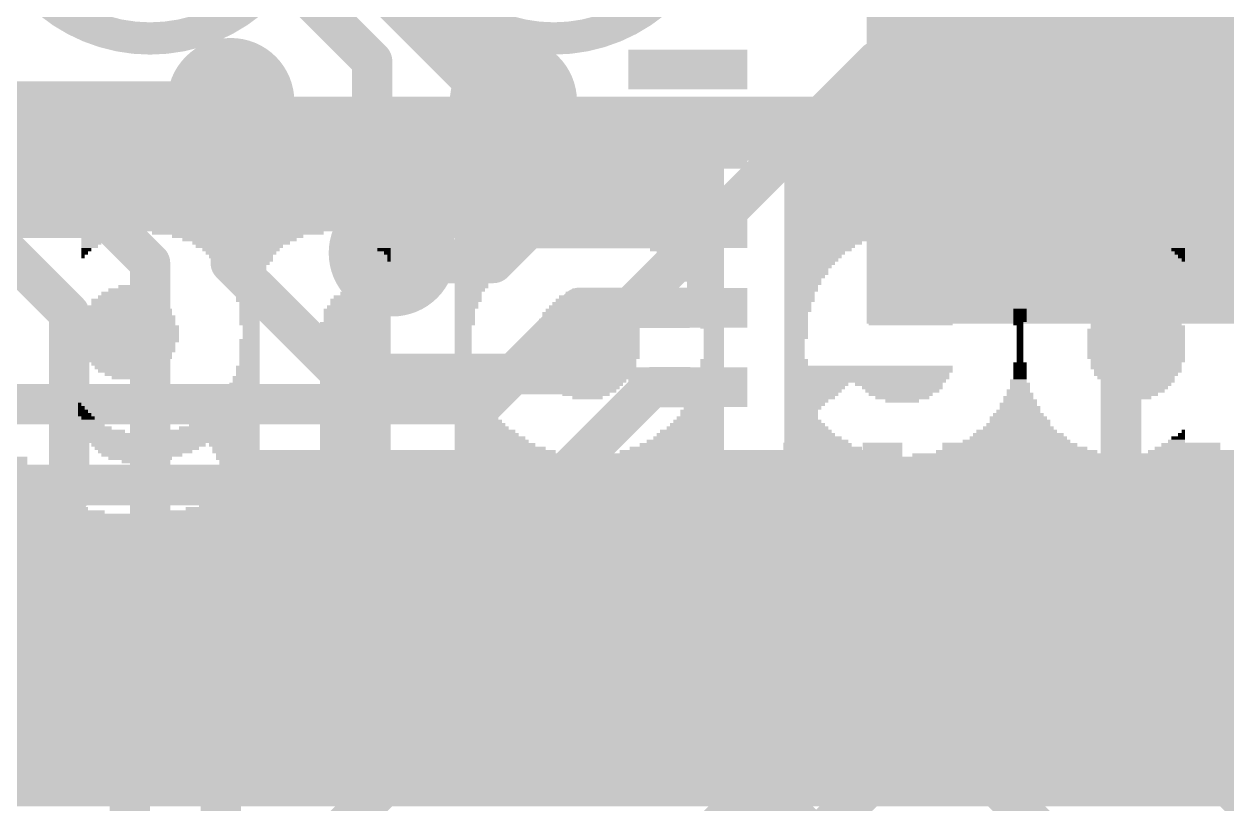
# Model space of a CAD drawing. Extents: x -25.4 to 25.4, y -25.4 to 25.5.
# Drawn here: x -7.65 to -0.08, y 4.09 to 9 of the extents above; entities that cross this region are included whole.
import ezdxf

# ---------------------------------------------------------------- set-up
doc = ezdxf.new("R2010")
doc.units = 0
for name, color, linetype in [('1', 12, 'CONTINUOUS'), ('16', 132, 'CONTINUOUS'), ('18', 110, 'CONTINUOUS'), ('20', 53, 'CONTINUOUS'), ('204', 40, 'CONTINUOUS'), ('22', 6, 'CONTINUOUS')]:
    doc.layers.add(name, color=color, linetype=linetype)

# ---------------------------------------------------------------- blocks, each defined once
blk = doc.blocks.new('RECT')
blk.add_solid([(-0.5, -0.5), (0.5, -0.5), (-0.5, 0.5), (0.5, 0.5)])
blk = doc.blocks.new('ROUNDV')
at = {"const_width": 0.5}
blk.add_lwpolyline([(0, -0.25, 1), (0, 0.25, 1), (0, -0.25)], format="xyb", dxfattribs=at)

msp = doc.modelspace()

# ---------------------------------------------------------------- linework, layer by layer
at = {"layer": '1'}
for points, const_width in [([(0, 20.32, 0.4142), (-20.32, 0)], 0.254), ([(20.32, 0, 0.4142), (0, 20.32)], 0.254), ([(-6.35, 8.4455, 1), (-6.35, 8.5725)], 0.127), ([(-4.699, 8.5725, 1), (-4.699, 8.4455)], 0.127), ([(-4.5271, 8.5539, 1), (-4.6169, 8.4641)], 0.127), ([(-4.572, 8.4455, 1), (-4.572, 8.5725)], 0.127), ([(-0.6865, 8.521, 1), (-0.8135, 8.521)], 0.127), ([(-0.75, 8.5845, 1), (-0.75, 8.4575)], 0.127), ([(-4.7439, 8.4641, 1), (-4.6541, 8.5539)], 0.127), ([(-4.2745, 8.275, 1), (-4.2745, 8.148)], 0.127), ([(-3.475, 8.148, 1), (-3.475, 8.275)], 0.127), ([(-4.3194, 8.1666, 1), (-4.2296, 8.2564)], 0.127), ([(-0.6865, 7.747, 1), (-0.8135, 7.747)], 0.127), ([(-0.75, 7.8105, 1), (-0.75, 7.6835)], 0.127), ([(-4.4805, 7.775, 1), (-4.4805, 7.648)], 0.127), ([(-4.4356, 7.6666, 1), (-4.5254, 7.7564)], 0.127), ([(-3.475, 7.648, 1), (-3.475, 7.775)], 0.127), ([(-5.2891, 7.6014, 1), (-5.3789, 7.5116)], 0.127), ([(-5.2705, 7.5565, 1), (-5.2705, 7.4295)], 0.127), ([(-5.3154, 7.4481, 1), (-5.2256, 7.5379)], 0.127), ([(-4.7439, 7.5379, 1), (-4.6541, 7.4481)], 0.127), ([(-4.699, 7.4295, 1), (-4.699, 7.5565)], 0.127), ([(-4.155, 7.275, 1), (-4.155, 7.148)], 0.127), ([(-4.1101, 7.1666, 1), (-4.1999, 7.2564)], 0.127), ([(-3.475, 7.148, 1), (-3.475, 7.275)], 0.127), ([(-3.7025, 6.775, 1), (-3.7025, 6.648)], 0.127), ([(-3.6576, 6.6666, 1), (-3.7474, 6.7564)], 0.127), ([(-3.475, 6.648, 1), (-3.475, 6.775)], 0.127), ([(-4.8074, 6.6489, 1), (-4.7176, 6.5591)], 0.127), ([(-4.7625, 6.5405, 1), (-4.7625, 6.6675)], 0.127), ([(-4.318, 6.0325, 1), (-4.318, 6.1595)], 0.127), ([(-4.3629, 6.1409, 1), (-4.2731, 6.0511)], 0.127), ([(-2.6865, 5.9865, 1), (-2.8135, 5.9865)], 0.127), ([(-2.1865, 5.9865, 1), (-2.3135, 5.9865)], 0.127), ([(-1.6865, 5.9865, 1), (-1.8135, 5.9865)], 0.127), ([(-1.1865, 5.9865, 1), (-1.3135, 5.9865)], 0.127), ([(-0.1905, 5.9825, 1), (-0.3175, 5.9825)], 0.127), ([(-0.2989, 6.0274, 1), (-0.2091, 5.9376)], 0.127), ([(-0.2051, 5.9416, 1), (-0.2949, 6.0314)], 0.127), ([(-0.8135, 5.9865, 1), (-0.6865, 5.9865)], 0.127), ([(-0.8135, 5.9865, 1), (-0.6865, 5.9865)], 0.127), ([(-1.2051, 5.5494, 1), (-1.2949, 5.4596)], 0.127), ([(-1.3135, 5.5045, 1), (-1.1865, 5.5045)], 0.127), ([(-0.3175, 5.461, 1), (-0.1905, 5.461)], 0.127), ([(-0.2091, 5.4161, 1), (-0.2989, 5.5059)], 0.127), ([(-1.016, 5.334, 1), (-1.016, 5.207)], 0.127), ([(-1.0609, 5.2256, 1), (-0.9711, 5.3154)], 0.127), ([(-0.4894, 5.3154, 1), (-0.3996, 5.2256)], 0.127), ([(-0.4445, 5.207, 1), (-0.4445, 5.334)], 0.127), ([(-5.0165, 4.6355, 1), (-5.0165, 4.5085)], 0.127), ([(-4.9716, 4.5271, 1), (-5.0614, 4.6169)], 0.127), ([(-4.6355, 4.5085, 1), (-4.6355, 4.6355)], 0.127), ([(-2.7051, 4.4441, 1), (-2.7949, 4.5339)], 0.127), ([(-2.8135, 4.489, 1), (-2.6865, 4.489)], 0.127), ([(-1.7051, 4.4619, 1), (-1.7949, 4.3721)], 0.127), ([(-1.8135, 4.417, 1), (-1.6865, 4.417)], 0.127), ([(-2.2051, 4.2456, 1), (-2.2949, 4.3354)], 0.127), ([(-2.3135, 4.2905, 1), (-2.1865, 4.2905)], 0.127)]:
    msp.add_lwpolyline(points, format="xyb", dxfattribs=dict(at, const_width=const_width))
at = {"layer": '1', "const_width": 0.254}
for points in [[(-7.0095, 10.8195), (-4.699, 8.509)], [(-9.4735, 8.509), (-6.35, 8.509)], [(-4.699, 8.509), (-4.572, 8.509)], [(-4.2745, 8.2115), (-4.572, 8.509)], [(-0.75, 5.9865), (-0.75, 8.521)], [(0.1945, 8.521), (-0.75, 8.521)], [(-3.475, 8.2115), (-4.2745, 8.2115)], [(-0.75, 5.9865), (-0.75, 7.747)], [(-0.75, 7.747), (1.0795, 7.747)], [(-4.4805, 7.7115), (-4.699, 7.493)], [(-3.475, 7.7115), (-4.4805, 7.7115)], [(-5.2705, 7.493), (-5.334, 7.5565)], [(-4.699, 7.493), (-5.2705, 7.493)], [(-4.155, 7.2115), (-4.7625, 6.604)], [(-3.475, 7.2115), (-4.155, 7.2115)], [(-3.7025, 6.7115), (-4.318, 6.096)], [(-3.475, 6.7115), (-3.7025, 6.7115)], [(-4.7625, 6.604), (-8.001, 6.604)], [(-4.318, 6.096), (-9.144, 6.096)], [(-2.75, 5.9865), (-2.75, 4.489)], [(-2.25, 5.9865), (-2.25, 4.2905)], [(-1.75, 4.417), (-1.75, 5.9865)], [(-1.25, 5.9865), (-1.25, 5.5045)], [(-0.254, 5.9825), (-0.25, 5.9865)], [(-0.254, 5.461), (-0.254, 5.9825)], [(-1.25, 5.5045), (-1.016, 5.2705)], [(-0.4445, 5.2705), (-0.254, 5.461)], [(-1.016, 5.2705), (-0.4445, 5.2705)], [(-5.6515, 3.937), (-5.0165, 4.572)], [(-5.0165, 4.572), (-4.6355, 4.572)], [(-2.75, 4.489), (-3.3655, 3.8735)], [(-1.75, 4.417), (-0.9525, 3.6195)], [(-2.25, 4.2905), (-2.8575, 3.683)]]:
    msp.add_lwpolyline(points, dxfattribs=at)
at = {"layer": '16'}
for points, const_width in [([(0, 20.32, 0.4142), (-20.32, 0)], 0.254), ([(20.32, 0, 0.4142), (0, 20.32)], 0.254), ([(-5.3975, 8.763, 1), (-5.5245, 8.763)], 0.127), ([(-5.5059, 8.7181, 1), (-5.4161, 8.8079)], 0.127), ([(-4.6355, 8.763, 1), (-4.7625, 8.763)], 0.127), ([(-4.7439, 8.7181, 1), (-4.6541, 8.8079)], 0.127), ([(-2.286, 8.8265, 1), (-2.286, 8.6995)], 0.127), ([(-2.2411, 8.7181, 1), (-2.3309, 8.8079)], 0.127), ([(-6.2865, 8.509, 1), (-6.4135, 8.509)], 0.127), ([(-4.699, 8.5725, 1), (-4.699, 8.4455)], 0.127), ([(-4.572, 8.4455, 1), (-4.572, 8.5725)], 0.127), ([(-4.7625, 8.509, 1), (-4.6355, 8.509)], 0.127), ([(-5.4161, 7.7284, 1), (-5.5059, 7.6386)], 0.127), ([(-5.5245, 7.6835, 1), (-5.3975, 7.6835)], 0.127), ([(-5.3789, 7.5116, 1), (-5.2891, 7.6014)], 0.127), ([(-6.7945, 7.493, 1), (-6.9215, 7.493)], 0.127), ([(-6.9029, 7.4481, 1), (-6.8131, 7.5379)], 0.127), ([(-6.3051, 7.5379, 1), (-6.3949, 7.4481)], 0.127), ([(-6.4135, 7.493, 1), (-6.2865, 7.493)], 0.127), ([(-7.3025, 7.1755, 1), (-7.4295, 7.1755)], 0.127), ([(-7.4109, 7.1306, 1), (-7.3211, 7.2204)], 0.127), ([(-5.6515, 6.858, 1), (-5.6515, 6.731)], 0.127), ([(-5.6964, 6.7496, 1), (-5.6066, 6.8394)], 0.127), ([(-4.2994, 6.8394, 1), (-4.2096, 6.7496)], 0.127), ([(-4.2545, 6.731, 1), (-4.2545, 6.858)], 0.127), ([(-7.3211, 5.9876, 1), (-7.4109, 6.0774)], 0.127), ([(-7.4295, 6.0325, 1), (-7.3025, 6.0325)], 0.127), ([(-6.9215, 5.842, 1), (-6.7945, 5.842)], 0.127), ([(-6.8131, 5.7971, 1), (-6.9029, 5.8869)], 0.127), ([(-5.3975, 5.9055, 1), (-5.3975, 5.7785)], 0.127), ([(-5.3526, 5.7971, 1), (-5.4424, 5.8869)], 0.127), ([(-0.9076, 5.8869, 1), (-0.9974, 5.7971)], 0.127), ([(-0.9525, 5.7785, 1), (-0.9525, 5.9055)], 0.127), ([(-5.207, 5.3975, 1), (-5.207, 5.2705)], 0.127), ([(-5.1621, 5.2891, 1), (-5.2519, 5.3789)], 0.127), ([(-1.1616, 5.3789, 1), (-1.2514, 5.2891)], 0.127), ([(-1.2065, 5.2705, 1), (-1.2065, 5.3975)], 0.127), ([(-4.6355, 4.6355, 1), (-4.6355, 4.5085)], 0.127), ([(-3.3206, 4.6169, 1), (-3.4104, 4.5271)], 0.127), ([(-3.3655, 4.5085, 1), (-3.3655, 4.6355)], 0.127), ([(-6.9215, 4.2545, 1), (-7.0485, 4.2545)], 0.127), ([(-7.0299, 4.2994, 1), (-6.9401, 4.2096)], 0.127), ([(-6.35, 4.1275, 1), (-6.477, 4.1275)], 0.127), ([(-6.4584, 4.1724, 1), (-6.3686, 4.0826)], 0.127)]:
    msp.add_lwpolyline(points, format="xyb", dxfattribs=dict(at, const_width=const_width))
at = {"layer": '16', "const_width": 0.254}
for points in [[(-5.588, 9.652), (-4.699, 8.763)], [(-6.223, 9.525), (-5.461, 8.763)], [(-6.858, 7.493), (-8.636, 9.271)], [(-5.461, 8.763), (-5.461, 7.6835)], [(-4.699, 8.763), (-4.699, 8.509)], [(-4.2545, 6.7945), (-2.286, 8.763)], [(-2.286, 8.763), (4.2545, 8.763)], [(-6.35, 7.493), (-6.35, 8.509)], [(-4.699, 8.509), (-4.572, 8.509)], [(-8.509, 8.3185), (-7.366, 7.1755)], [(-5.461, 7.6835), (-5.334, 7.5565)], [(-6.858, 5.842), (-6.858, 7.493)], [(-5.6515, 6.7945), (-6.35, 7.493)], [(-7.366, 7.1755), (-7.366, 6.0325)], [(-4.2545, 6.7945), (-5.6515, 6.7945)], [(-7.366, 6.0325), (-10.3825, 3.016)], [(-8.001, 4.699), (-6.858, 5.842)], [(-6.985, 4.2545), (-5.3975, 5.842)], [(-5.3975, 5.842), (-0.9525, 5.842)], [(-0.9525, 5.842), (1.016, 3.8735)], [(-6.4135, 4.1275), (-5.207, 5.334)], [(-5.207, 5.334), (-1.2065, 5.334)], [(-1.2065, 5.334), (0.254, 3.8735)], [(-3.3655, 4.572), (-4.6355, 4.572)], [(-2.413, 3.6195), (-3.3655, 4.572)], [(-6.985, -9.525), (-6.985, 4.2545)], [(-6.4135, -9.8425), (-6.4135, 4.1275)]]:
    msp.add_lwpolyline(points, dxfattribs=at)
at = {"layer": '20', "const_width": 0.0254}
msp.add_lwpolyline([(-3.4925, 25.146, 14.4823), (3.4925, 25.146)], format="xyb", dxfattribs=at)
at = {"layer": '22', "const_width": 0.2032}
for points in [[(-6.858, 8.906, 1), (-6.858, 10.906, 1), (-6.858, 8.906)], [(-4.318, 8.906, 1), (-4.318, 10.906, 1), (-4.318, 8.906)]]:
    msp.add_lwpolyline(points, format="xyb", dxfattribs=at)

# ---------------------------------------------------------------- block references
at = {"layer": '1'}
for p, xscale, yscale in [((0, 9.4615), 4.7, 4.7), ((-3.475, 8.7115), 0.75, 0.25), ((-3.475, 8.2115), 0.75, 0.25), ((-3.475, 7.7115), 0.75, 0.25), ((-3.475, 7.2115), 0.75, 0.25), ((-3.475, 6.7115), 0.75, 0.25)]:
    msp.add_blockref('RECT', p, dxfattribs=dict(at, xscale=xscale, yscale=yscale))
at = {"layer": '1', "xscale": 0.75, "yscale": 0.25, "rotation": 90}
for p in [(-2.75, 5.9865), (-2.25, 5.9865), (-1.75, 5.9865), (-1.25, 5.9865), (-0.75, 5.9865), (-0.25, 5.9865)]:
    msp.add_blockref('RECT', p, dxfattribs=at)
at = {"layer": '18', "xscale": 0.8001, "yscale": 0.8001}
for p in [(-6.35, 8.509), (-6.35, 8.509), (-4.572, 8.509), (-4.572, 8.509), (-5.334, 7.5565), (-5.334, 7.5565), (-4.6355, 4.572), (-4.6355, 4.572)]:
    msp.add_blockref('ROUNDV', p, dxfattribs=at)
at = {"layer": '204', "yscale": 0.0212, "rotation": 180}
for p, xscale in [((0.001, 8.5288), 50.8191), ((0.001, 8.5076), 50.8191), ((0.001, 8.4865), 50.8191), ((0.001, 8.4653), 50.8191), ((0.001, 8.4441), 50.8191), ((0.001, 8.423), 50.8191), ((0.001, 8.4018), 50.8191), ((0.001, 8.3806), 50.8191), ((0.001, 8.3595), 50.8191), ((0.001, 8.3383), 50.8191), ((0.001, 8.3171), 50.8191), ((0.001, 8.296), 50.8191), ((0.001, 8.2748), 50.8191), ((0.001, 8.2537), 50.8191), ((0.001, 8.2325), 50.8191), ((0.001, 8.2113), 50.8191), ((0.001, 8.1902), 50.8191), ((0.001, 8.169), 50.8191), ((0.001, 8.1478), 50.8191), ((-14.3282, 8.1267), 22.1606), ((-14.3282, 8.1055), 22.1606), ((-1.6076, 8.1267), 2.5187), ((-1.6076, 8.1055), 2.5187), ((-14.3282, 8.0843), 22.1606), ((-14.3282, 8.0632), 22.1606), ((-14.3282, 8.042), 22.1606), ((-14.3282, 8.0208), 22.1606), ((-1.6076, 8.0843), 2.5187), ((-1.6076, 8.0632), 2.5187), ((-1.6076, 8.042), 2.5187), ((-1.6076, 8.0208), 2.5187), ((-14.3282, 7.9997), 22.1606), ((-6.3805, 7.9785), 6.2651), ((-6.3805, 7.9573), 6.2651), ((-6.3805, 7.9362), 6.2651), ((-1.6076, 7.9997), 2.5187), ((-1.6076, 7.9785), 2.5187), ((-1.6076, 7.9573), 2.5187), ((-1.6076, 7.9362), 2.5187), ((-6.3805, 7.915), 6.2651), ((-6.3805, 7.8938), 6.2651), ((-6.3805, 7.8727), 6.2651), ((-1.6076, 7.915), 2.5187), ((-1.6076, 7.8938), 2.5187), ((-1.6076, 7.8727), 2.5187), ((-6.3805, 7.8515), 6.2651), ((-6.3805, 7.8303), 6.2651), ((-6.3805, 7.8092), 6.2651), ((-6.3805, 7.788), 6.2651), ((-1.6076, 7.8515), 2.5187), ((-1.6076, 7.8303), 2.5187), ((-1.6076, 7.8092), 2.5187), ((-1.6076, 7.788), 2.5187), ((-6.3805, 7.7668), 6.2651), ((-6.3805, 7.7457), 6.2651), ((-6.3805, 7.7245), 6.2651), ((-1.6076, 7.7668), 2.5187), ((-1.6076, 7.7457), 2.5187), ((-1.6076, 7.7245), 2.5187), ((-6.3805, 7.7033), 6.2651), ((-8.2219, 7.6822), 2.5822), ((-7.6187, 7.661), 1.1218), ((-7.2059, 7.6398), 0.1693), ((-6.3064, 7.6822), 1.0795), ((-6.3064, 7.661), 0.8255), ((-6.2958, 7.6398), 0.7196), ((-4.92, 7.6822), 1.5239), ((-4.9412, 7.661), 1.27), ((-5.428, 7.6398), 0.1693), ((-4.6555, 7.6398), 0.5715), ((-3.6501, 7.6822), 0.8043), ((-3.576, 7.661), 0.6561), ((-3.5443, 7.6398), 0.5926), ((-1.6076, 7.7033), 2.5187), ((-2.4965, 7.6822), 0.7408), ((-2.5706, 7.661), 0.5926), ((-2.6024, 7.6398), 0.5291), ((-1.4065, 7.6822), 1.2276), ((-1.4065, 7.661), 0.9736), ((-1.4065, 7.6398), 0.8466), ((-0.5281, 7.6822), 0.3598), ((-0.4646, 7.661), 0.2328), ((-0.4329, 7.6398), 0.1693), ((-7.2271, 7.6187), 0.127), ((-7.2377, 7.5975), 0.1058), ((-7.2589, 7.5763), 0.0635), ((-6.2852, 7.6187), 0.6138), ((-6.2958, 7.5975), 0.5503), ((-6.2852, 7.5763), 0.4868), ((-5.4068, 7.6187), 0.127), ((-5.3963, 7.5975), 0.1058), ((-5.3857, 7.5763), 0.0847), ((-4.6872, 7.6187), 0.508), ((-4.7084, 7.5975), 0.4656), ((-4.7295, 7.5763), 0.4233), ((-3.5231, 7.6187), 0.5503), ((-3.5019, 7.5975), 0.508), ((-3.4808, 7.5763), 0.4657), ((-2.6553, 7.5763), 0.4233), ((-2.6235, 7.6187), 0.4868), ((-2.6447, 7.5975), 0.4445), ((-1.4065, 7.6187), 0.762), ((-1.4065, 7.5975), 0.6773), ((-1.3959, 7.5763), 0.6138), ((-0.4117, 7.6187), 0.127), ((-0.4011, 7.5975), 0.1058), ((-0.3906, 7.5763), 0.0847), ((-7.28, 7.534), 0.0212), ((-7.2694, 7.5552), 0.0423), ((-6.2852, 7.5552), 0.4445), ((-6.2852, 7.534), 0.4021), ((-6.2747, 7.5129), 0.381), ((-6.2747, 7.4917), 0.3387), ((-5.3645, 7.5552), 0.0423), ((-5.3539, 7.534), 0.0212), ((-5.3539, 7.5129), 0.0212), ((-4.7825, 7.4917), 0.3175), ((-4.7401, 7.5552), 0.4022), ((-4.7613, 7.534), 0.3598), ((-4.7719, 7.5129), 0.3387), ((-3.4596, 7.5552), 0.4233), ((-3.449, 7.534), 0.4022), ((-3.4384, 7.5129), 0.381), ((-3.4173, 7.4917), 0.3387), ((-2.6765, 7.5552), 0.381), ((-2.6976, 7.5129), 0.3387), ((-2.7082, 7.4917), 0.3175), ((-2.687, 7.534), 0.3598), ((-1.4065, 7.5552), 0.5503), ((-1.3959, 7.534), 0.4868), ((-1.3959, 7.5129), 0.4445), ((-1.3959, 7.4917), 0.4022), ((-0.38, 7.5552), 0.0635), ((-0.3694, 7.534), 0.0423), ((-0.3588, 7.5129), 0.0212), ((-6.2747, 7.4705), 0.2963), ((-6.2641, 7.4493), 0.2752), ((-6.2641, 7.4282), 0.2328), ((-6.2641, 7.407), 0.2328), ((-4.793, 7.4705), 0.2963), ((-4.8036, 7.4493), 0.2752), ((-4.8142, 7.4282), 0.254), ((-4.8142, 7.407), 0.254), ((-3.4067, 7.4705), 0.3175), ((-3.4067, 7.4493), 0.3175), ((-3.3961, 7.4282), 0.2963), ((-3.3855, 7.407), 0.2752), ((-2.7188, 7.4705), 0.2963), ((-2.7294, 7.4493), 0.2752), ((-2.7294, 7.4282), 0.2752), ((-2.74, 7.407), 0.254), ((-1.3959, 7.4705), 0.3598), ((-1.3959, 7.4493), 0.3598), ((-1.3959, 7.4282), 0.3175), ((-1.3959, 7.407), 0.2752), ((-6.9943, 7.3435), 0.127), ((-6.2535, 7.3859), 0.2117), ((-6.2641, 7.3647), 0.1905), ((-6.2535, 7.3435), 0.1693), ((-4.8354, 7.3647), 0.2117), ((-4.8354, 7.3435), 0.2117), ((-4.8248, 7.3859), 0.2328), ((-3.3749, 7.3859), 0.254), ((-3.3643, 7.3647), 0.2328), ((-3.3643, 7.3435), 0.2328), ((-2.7611, 7.3435), 0.2117), ((-2.7505, 7.3859), 0.2328), ((-2.7505, 7.3647), 0.2328), ((-2.0732, 7.3435), 0.1905), ((-1.3853, 7.3859), 0.254), ((-1.3959, 7.3647), 0.2328), ((-1.3853, 7.3435), 0.2117), ((-6.9943, 7.2589), 0.4656), ((-6.9837, 7.28), 0.4022), ((-6.9943, 7.3012), 0.3387), ((-6.9943, 7.3224), 0.254), ((-6.2535, 7.3224), 0.1693), ((-6.2429, 7.3012), 0.1482), ((-6.2429, 7.28), 0.1482), ((-6.2429, 7.2589), 0.1482), ((-5.5656, 7.2589), 0.3175), ((-5.5656, 7.28), 0.2752), ((-5.5656, 7.3012), 0.1905), ((-4.846, 7.3224), 0.1905), ((-4.8565, 7.3012), 0.1693), ((-4.8565, 7.28), 0.1693), ((-4.8565, 7.2589), 0.1693), ((-4.0946, 7.2589), 0.4233), ((-4.1052, 7.28), 0.3598), ((-4.0946, 7.3012), 0.2963), ((-4.1052, 7.3224), 0.1905), ((-3.3538, 7.3224), 0.2117), ((-3.3538, 7.3012), 0.2117), ((-3.3432, 7.28), 0.1905), ((-3.3432, 7.2589), 0.1905), ((-2.7611, 7.3224), 0.2117), ((-2.7717, 7.3012), 0.1905), ((-2.7717, 7.28), 0.1905), ((-2.7717, 7.2589), 0.1905), ((-2.0732, 7.2589), 0.4022), ((-2.0732, 7.28), 0.3598), ((-2.0732, 7.3012), 0.3175), ((-2.0732, 7.3224), 0.2752), ((-1.3959, 7.3224), 0.1905), ((-1.3959, 7.28), 0.1482), ((-1.3853, 7.3012), 0.1693), ((-1.3853, 7.2589), 0.127), ((-0.6551, 7.2589), 0.4022), ((-0.6551, 7.28), 0.3598), ((-0.6445, 7.3012), 0.2963), ((-0.6445, 7.3224), 0.2117), ((-6.9943, 7.1954), 0.5503), ((-6.9943, 7.2165), 0.508), ((-6.9837, 7.2377), 0.4868), ((-6.2323, 7.2377), 0.127), ((-6.2323, 7.2165), 0.127), ((-6.2323, 7.1954), 0.127), ((-5.5656, 7.1954), 0.4022), ((-5.5656, 7.2165), 0.3598), ((-5.555, 7.2377), 0.3387), ((-4.8671, 7.2377), 0.1482), ((-4.8671, 7.2165), 0.1482), ((-4.8777, 7.1954), 0.127), ((-4.1052, 7.1954), 0.5291), ((-4.0946, 7.2165), 0.508), ((-4.0946, 7.2377), 0.4657), ((-3.3326, 7.2377), 0.1693), ((-3.3326, 7.2165), 0.1693), ((-3.3326, 7.1954), 0.1693), ((-2.7823, 7.2377), 0.1693), ((-2.7823, 7.2165), 0.1693), ((-2.7823, 7.1954), 0.1693), ((-2.0732, 7.1954), 0.4868), ((-2.0732, 7.2377), 0.4445), ((-2.0732, 7.2165), 0.4445), ((-1.3853, 7.2377), 0.127), ((-1.3959, 7.2165), 0.1058), ((-1.3853, 7.1954), 0.0847), ((-0.6551, 7.2165), 0.4868), ((-0.6445, 7.1954), 0.508), ((-0.6551, 7.2377), 0.4445), ((-6.9943, 7.153), 0.5926), ((-6.9943, 7.1319), 0.5926), ((-6.9943, 7.1107), 0.5926), ((-6.9943, 7.1742), 0.5503), ((-6.2323, 7.1742), 0.127), ((-6.2323, 7.153), 0.127), ((-6.2323, 7.1319), 0.127), ((-6.2323, 7.1107), 0.127), ((-5.5656, 7.1107), 0.4445), ((-5.5656, 7.1742), 0.4022), ((-5.555, 7.153), 0.4233), ((-5.555, 7.1319), 0.4233), ((-4.8777, 7.1742), 0.127), ((-4.8777, 7.153), 0.127), ((-4.8777, 7.1319), 0.127), ((-4.8777, 7.1107), 0.127), ((-4.1052, 7.1319), 0.6138), ((-4.1052, 7.1107), 0.6138), ((-4.1052, 7.1742), 0.5715), ((-4.1052, 7.153), 0.5715), ((-3.322, 7.1742), 0.1482), ((-3.322, 7.153), 0.1482), ((-3.322, 7.1319), 0.1482), ((-3.322, 7.1107), 0.1482), ((-2.7929, 7.1742), 0.1482), ((-2.7929, 7.153), 0.1482), ((-2.7929, 7.1319), 0.1482), ((-2.7929, 7.1107), 0.1482), ((-2.0732, 7.153), 0.5292), ((-2.0732, 7.1319), 0.5292), ((-2.0732, 7.1107), 0.5292), ((-2.0732, 7.1742), 0.4868), ((-1.3853, 7.1742), 0.0847), ((-1.3853, 7.153), 0.0847), ((-1.3853, 7.1319), 0.0847), ((-1.3959, 7.1107), 0.0635), ((-0.6551, 7.1319), 0.5715), ((-0.6551, 7.1107), 0.5715), ((-0.6551, 7.1742), 0.5291), ((-0.6445, 7.153), 0.5503), ((-6.9943, 7.0895), 0.635), ((-6.9943, 7.0684), 0.635), ((-6.9943, 7.0472), 0.635), ((-6.2217, 7.0895), 0.1058), ((-6.2217, 7.0684), 0.1058), ((-6.2217, 7.0472), 0.1058), ((-5.5656, 7.0895), 0.4445), ((-5.5656, 7.0684), 0.4445), ((-5.5656, 7.0472), 0.4445), ((-4.8883, 7.0895), 0.1058), ((-4.8883, 7.0684), 0.1058), ((-4.8883, 7.0472), 0.1058), ((-4.1052, 7.0895), 0.6561), ((-4.1052, 7.0684), 0.6561), ((-4.1052, 7.0472), 0.6561), ((-3.322, 7.0895), 0.1482), ((-3.3114, 7.0684), 0.127), ((-3.3114, 7.0472), 0.127), ((-2.7929, 7.0895), 0.1482), ((-2.7929, 7.0684), 0.1482), ((-2.7929, 7.0472), 0.1482), ((-1.3853, 7.0895), 0.0423), ((-1.3853, 7.0684), 0.0423), ((-1.3853, 7.0472), 0.0423), ((-0.6551, 7.0684), 0.6138), ((-0.6551, 7.0472), 0.6138), ((-0.6445, 7.0895), 0.5926), ((-6.9943, 7.026), 0.635), ((-6.9837, 7.0049), 0.6138), ((-6.9943, 6.9837), 0.5926), ((-6.9943, 6.9625), 0.5926), ((-6.2323, 7.0049), 0.127), ((-6.2323, 6.9837), 0.127), ((-6.2323, 6.9625), 0.127), ((-6.2217, 7.026), 0.1058), ((-5.5656, 7.026), 0.4445), ((-5.5656, 7.0049), 0.4445), ((-5.5656, 6.9837), 0.4445), ((-5.5656, 6.9625), 0.4445), ((-4.8883, 7.026), 0.1058), ((-4.8883, 7.0049), 0.1058), ((-4.8883, 6.9837), 0.1058), ((-4.8883, 6.9625), 0.1058), ((-4.1052, 7.026), 0.6561), ((-4.1052, 7.0049), 0.6561), ((-4.1052, 6.9837), 0.6561), ((-4.1052, 6.9625), 0.6561), ((-3.3114, 7.026), 0.127), ((-3.3114, 7.0049), 0.127), ((-3.3114, 6.9837), 0.127), ((-3.3114, 6.9625), 0.127), ((-2.7929, 7.026), 0.1482), ((-2.8035, 7.0049), 0.127), ((-2.8035, 6.9837), 0.127), ((-2.8035, 6.9625), 0.127), ((-1.3853, 7.026), 0.0423), ((-1.3853, 7.0049), 0.0423), ((-1.3853, 6.9837), 0.0423), ((-1.3853, 6.9625), 0.0423), ((-0.6551, 7.026), 0.6138), ((-0.6551, 7.0049), 0.6138), ((-0.6551, 6.9837), 0.6138), ((-0.6551, 6.9625), 0.6138), ((-6.9943, 6.9414), 0.5926), ((-6.9943, 6.9202), 0.5503), ((-6.9943, 6.899), 0.5503), ((-6.9943, 6.8779), 0.508), ((-6.2323, 6.9414), 0.127), ((-6.2323, 6.9202), 0.127), ((-6.2323, 6.899), 0.127), ((-6.2323, 6.8779), 0.127), ((-5.5656, 6.9414), 0.4445), ((-5.5656, 6.9202), 0.4445), ((-5.5656, 6.899), 0.4445), ((-5.5656, 6.8779), 0.4445), ((-4.8883, 6.9414), 0.1058), ((-4.8883, 6.9202), 0.1058), ((-4.8883, 6.899), 0.1058), ((-4.8883, 6.8779), 0.1058), ((-4.1052, 6.9414), 0.6561), ((-4.1052, 6.9202), 0.6561), ((-4.1052, 6.899), 0.6561), ((-4.1157, 6.8779), 0.635), ((-3.322, 6.8779), 0.1482), ((-3.3114, 6.9414), 0.127), ((-3.3114, 6.9202), 0.127), ((-3.3114, 6.899), 0.127), ((-2.8035, 6.9414), 0.127), ((-2.8035, 6.9202), 0.127), ((-2.8035, 6.899), 0.127), ((-2.7929, 6.8779), 0.1482), ((-1.3853, 6.9414), 0.0423), ((-1.3853, 6.9202), 0.0423), ((-1.3853, 6.899), 0.0423), ((-1.3853, 6.8779), 0.0423), ((-0.6551, 6.9414), 0.6138), ((-0.6551, 6.9202), 0.6138), ((-0.6551, 6.899), 0.6138), ((-0.6445, 6.8779), 0.5926), ((-6.9943, 6.8567), 0.4656), ((-6.9943, 6.8355), 0.4233), ((-6.9943, 6.8144), 0.381), ((-6.2429, 6.8355), 0.1482), ((-6.2429, 6.8144), 0.1482), ((-6.2323, 6.8567), 0.127), ((-5.5656, 6.8567), 0.4445), ((-5.5656, 6.8355), 0.4445), ((-5.5656, 6.8144), 0.4445), ((-4.8777, 6.8567), 0.127), ((-4.8777, 6.8355), 0.127), ((-4.8777, 6.8144), 0.127), ((-4.1052, 6.8567), 0.6138), ((-4.1052, 6.8355), 0.6138), ((-4.1157, 6.8144), 0.5926), ((-3.322, 6.8567), 0.1482), ((-3.322, 6.8355), 0.1482), ((-3.322, 6.8144), 0.1482), ((-2.7929, 6.8567), 0.1482), ((-2.3378, 6.8355), 1.0583), ((-2.3378, 6.8144), 1.0583), ((-1.3853, 6.8567), 0.0847), ((-1.3853, 6.8355), 0.0847), ((-1.3853, 6.8144), 0.0847), ((-0.6551, 6.8567), 0.5715), ((-0.6551, 6.8355), 0.5715), ((-0.6445, 6.8144), 0.5503), ((-6.9943, 6.7932), 0.2963), ((-6.9943, 6.772), 0.2117), ((-6.2641, 6.7297), 0.1905), ((-6.2535, 6.772), 0.1693), ((-6.2535, 6.7509), 0.1693), ((-6.2429, 6.7932), 0.1482), ((-5.5656, 6.7932), 0.4445), ((-5.5656, 6.772), 0.4445), ((-5.5656, 6.7509), 0.4445), ((-5.5656, 6.7297), 0.4445), ((-4.8777, 6.7932), 0.127), ((-4.8777, 6.772), 0.127), ((-4.8671, 6.7509), 0.1482), ((-4.8671, 6.7297), 0.1482), ((-4.1052, 6.7932), 0.5715), ((-4.1052, 6.772), 0.5291), ((-4.1157, 6.7509), 0.508), ((-4.1157, 6.7297), 0.4657), ((-3.3326, 6.772), 0.1693), ((-3.3326, 6.7509), 0.1693), ((-3.3326, 6.7297), 0.1693), ((-3.322, 6.7932), 0.1482), ((-2.359, 6.7509), 1.016), ((-2.6659, 6.7297), 0.4022), ((-2.3484, 6.7932), 1.0371), ((-2.3484, 6.772), 1.0371), ((-2.1473, 6.7297), 0.5503), ((-1.3959, 6.7509), 0.1058), ((-1.3853, 6.7297), 0.127), ((-1.3853, 6.7932), 0.0847), ((-1.3853, 6.772), 0.0847), ((-0.6551, 6.7932), 0.5291), ((-0.6551, 6.772), 0.4868), ((-0.6551, 6.7297), 0.4445), ((-0.6445, 6.7509), 0.4656), ((-6.2852, 6.6662), 0.2328), ((-6.2746, 6.6874), 0.2117), ((-6.2641, 6.7085), 0.1905), ((-5.5656, 6.7085), 0.4445), ((-5.5656, 6.6874), 0.4445), ((-5.5656, 6.6662), 0.4445), ((-4.846, 6.6662), 0.1905), ((-4.8565, 6.7085), 0.1693), ((-4.8565, 6.6874), 0.1693), ((-4.1157, 6.7085), 0.4233), ((-4.1157, 6.6874), 0.381), ((-4.1157, 6.6662), 0.2963), ((-3.3538, 6.6662), 0.2117), ((-3.3432, 6.7085), 0.1905), ((-3.3432, 6.6874), 0.1905), ((-2.6765, 6.7085), 0.381), ((-2.6976, 6.6662), 0.3387), ((-2.687, 6.6874), 0.3598), ((-2.1261, 6.7085), 0.508), ((-2.1261, 6.6874), 0.4656), ((-2.1367, 6.6662), 0.4022), ((-1.3959, 6.6874), 0.1482), ((-1.3853, 6.6662), 0.1693), ((-1.3853, 6.7085), 0.127), ((-0.6551, 6.7085), 0.4022), ((-0.6445, 6.6874), 0.3387), ((-0.6551, 6.6662), 0.2752), ((-7.3012, 6.6027), 0.0212), ((-7.2906, 6.5816), 0.0423), ((-6.317, 6.5816), 0.2963), ((-6.3064, 6.6027), 0.2752), ((-6.2958, 6.6239), 0.254), ((-6.2852, 6.6451), 0.2328), ((-5.5656, 6.6451), 0.4445), ((-5.5656, 6.6239), 0.4445), ((-5.5656, 6.6027), 0.4445), ((-5.5656, 6.5816), 0.4445), ((-4.846, 6.6451), 0.1905), ((-4.8354, 6.6239), 0.2117), ((-4.8354, 6.6027), 0.2117), ((-4.8248, 6.5816), 0.2328), ((-4.1052, 6.6451), 0.1905), ((-3.3749, 6.5816), 0.254), ((-3.3643, 6.6239), 0.2328), ((-3.3643, 6.6027), 0.2328), ((-3.3538, 6.6451), 0.2117), ((-2.7082, 6.6451), 0.3175), ((-2.7294, 6.6239), 0.2752), ((-2.74, 6.6027), 0.254), ((-2.7505, 6.5816), 0.2328), ((-2.1261, 6.6451), 0.3387), ((-2.1261, 6.6239), 0.2117), ((-1.3959, 6.6027), 0.2328), ((-1.3853, 6.5816), 0.254), ((-1.3959, 6.6451), 0.1905), ((-1.3853, 6.6239), 0.2117), ((-0.6551, 6.6451), 0.1905), ((-7.28, 6.5604), 0.0635), ((-7.2694, 6.5392), 0.0847), ((-7.2483, 6.5181), 0.0847), ((-7.2271, 6.4969), 0.127), ((-6.3699, 6.4969), 0.4022), ((-6.3593, 6.5181), 0.381), ((-6.3381, 6.5392), 0.3387), ((-6.3276, 6.5604), 0.3175), ((-5.5656, 6.5604), 0.4445), ((-5.5656, 6.5392), 0.4445), ((-5.5656, 6.5181), 0.4445), ((-5.5656, 6.4969), 0.4445), ((-4.8142, 6.5604), 0.254), ((-4.8142, 6.5392), 0.254), ((-4.8036, 6.5181), 0.2752), ((-4.793, 6.4969), 0.2963), ((-3.4067, 6.4969), 0.3175), ((-3.3961, 6.5181), 0.2963), ((-3.3855, 6.5604), 0.2752), ((-3.3855, 6.5392), 0.2752), ((-2.7611, 6.5604), 0.2117), ((-2.7611, 6.5392), 0.2117), ((-2.7611, 6.5181), 0.2117), ((-2.7505, 6.4969), 0.2328), ((-1.3959, 6.5181), 0.3598), ((-1.3853, 6.4969), 0.381), ((-1.3959, 6.5392), 0.3175), ((-1.3959, 6.5604), 0.2752), ((-7.1954, 6.4546), 0.1905), ((-7.2165, 6.4757), 0.1482), ((-7.1424, 6.4334), 0.254), ((-6.4651, 6.4334), 0.5926), ((-6.4228, 6.4546), 0.508), ((-6.3911, 6.4757), 0.4445), ((-5.5656, 6.4757), 0.4445), ((-5.5656, 6.4546), 0.4445), ((-5.5656, 6.4334), 0.4445), ((-4.7825, 6.4757), 0.3175), ((-4.7719, 6.4546), 0.3387), ((-4.7507, 6.4334), 0.381), ((-3.449, 6.4334), 0.4022), ((-3.4278, 6.4546), 0.3598), ((-3.4173, 6.4757), 0.3387), ((-2.74, 6.4757), 0.254), ((-2.7294, 6.4546), 0.2752), ((-2.7188, 6.4334), 0.2963), ((-1.4065, 6.4334), 0.508), ((-1.3959, 6.4546), 0.4445), ((-1.3959, 6.4757), 0.4022), ((-0.3588, 6.4334), 0.0212), ((-6.7191, 6.4122), 1.1006), ((-6.7191, 6.3911), 1.1006), ((-6.7086, 6.3699), 1.0795), ((-6.8673, 6.3487), 0.7196), ((-6.3276, 6.3487), 0.3175), ((-5.5656, 6.4122), 0.4445), ((-5.5656, 6.3911), 0.4445), ((-5.5656, 6.3699), 0.4445), ((-5.5656, 6.3487), 0.4445), ((-4.719, 6.3911), 0.4445), ((-4.7401, 6.4122), 0.4022), ((-4.7084, 6.3699), 0.4656), ((-4.6872, 6.3487), 0.508), ((-3.5125, 6.3487), 0.5291), ((-3.4913, 6.3699), 0.4868), ((-3.4702, 6.3911), 0.4445), ((-3.4596, 6.4122), 0.4233), ((-2.7082, 6.4122), 0.3175), ((-2.6659, 6.3699), 0.4022), ((-2.6553, 6.3487), 0.4233), ((-2.687, 6.3911), 0.3598), ((-1.4065, 6.3487), 0.762), ((-1.4065, 6.3699), 0.6773), ((-1.3959, 6.3911), 0.6138), ((-1.3959, 6.4122), 0.5715), ((-0.4223, 6.3487), 0.1482), ((-0.4011, 6.3699), 0.1058), ((-0.3906, 6.3911), 0.0847), ((-0.3694, 6.4122), 0.0423), ((-6.8779, 6.3276), 0.6561), ((-6.8885, 6.3064), 0.5926), ((-6.9096, 6.2852), 0.508), ((-6.317, 6.3276), 0.2963), ((-5.3857, 6.3064), 2.1589), ((-5.301, 6.2852), 2.2859), ((-5.5656, 6.3276), 0.4445), ((-4.6555, 6.3276), 0.5715), ((-3.1104, 6.2852), 1.8838), ((-3.1104, 6.3064), 1.5874), ((-3.5443, 6.3276), 0.5926), ((-2.6235, 6.3276), 0.4868), ((1.5038, 6.2852), 7.1329), ((-1.4065, 6.3064), 1.016), ((-1.4065, 6.3276), 0.889), ((0.382, 6.3064), 1.9261), ((-0.4435, 6.3276), 0.1905), ((-16.5189, 6.2641), 17.7793), ((-16.5189, 6.2429), 17.7793), ((-16.5189, 6.2217), 17.7793), ((-16.5083, 6.2006), 17.8005), ((-6.9202, 6.2641), 0.4022), ((-6.9202, 6.2429), 0.2328), ((9.4833, 6.2641), 31.8546), ((9.4939, 6.2429), 31.8334), ((9.4939, 6.2217), 31.8334), ((9.5045, 6.2006), 31.8122), ((-16.4872, 6.1371), 17.8428), ((-16.4977, 6.1794), 17.8216), ((-16.4977, 6.1582), 17.8216), ((9.5045, 6.1794), 31.8122), ((9.5151, 6.1582), 31.7911), ((9.5151, 6.1371), 31.7911), ((-16.4766, 6.1159), 17.864), ((-16.466, 6.0947), 17.8851), ((-16.4554, 6.0736), 17.9063), ((-16.4448, 6.0524), 17.9275), ((9.5151, 6.1159), 31.7911), ((9.5256, 6.0947), 31.7699), ((9.5256, 6.0736), 31.7699), ((9.5256, 6.0524), 31.7699), ((-16.4342, 6.0312), 17.9486), ((-16.4131, 6.0101), 17.9909), ((-16.3919, 5.9889), 18.0333), ((-16.3707, 5.9677), 18.0756), ((9.4304, 5.9677), 31.9604), ((9.4621, 5.9889), 31.8969), ((9.4833, 6.0101), 31.8546), ((9.5045, 6.0312), 31.8122), ((-16.2755, 5.9254), 18.2661), ((-16.3284, 5.9466), 18.1603), ((0.001, 5.9042), 50.8191), ((9.3246, 5.9254), 32.172), ((9.3881, 5.9466), 32.0451), ((0.001, 5.8831), 50.8191), ((0.001, 5.8619), 50.8191), ((0.001, 5.8407), 50.8191), ((0.001, 5.8196), 50.8191), ((0.001, 5.7984), 50.8191), ((0.001, 5.7773), 50.8191), ((0.001, 5.7561), 50.8191), ((0.001, 5.7349), 50.8191), ((0.001, 5.7138), 50.8191), ((0.001, 5.6926), 50.8191), ((0.001, 5.6714), 50.8191), ((0.001, 5.6503), 50.8191), ((0.001, 5.6291), 50.8191), ((0.001, 5.6079), 50.8191), ((0.001, 5.5868), 50.8191), ((0.001, 5.5656), 50.8191), ((0.001, 5.5444), 50.8191), ((0.001, 5.5233), 50.8191), ((0.001, 5.5021), 50.8191), ((0.001, 5.4809), 50.8191), ((0.001, 5.4598), 50.8191), ((0.001, 5.4386), 50.8191), ((0.001, 5.4174), 50.8191), ((0.001, 5.3963), 50.8191), ((0.001, 5.3751), 50.8191), ((0.001, 5.3539), 50.8191), ((0.001, 5.3328), 50.8191), ((0.001, 5.3116), 50.8191), ((0.001, 5.2904), 50.8191), ((0.001, 5.2693), 50.8191), ((0.001, 5.2481), 50.8191), ((0.001, 5.2269), 50.8191), ((0.001, 5.2058), 50.8191), ((0.001, 5.1846), 50.8191), ((0.001, 5.1634), 50.8191), ((0.001, 5.1423), 50.8191), ((0.001, 5.1211), 50.8191), ((0.001, 5.0999), 50.8191), ((0.001, 5.0788), 50.8191), ((0.001, 5.0576), 50.8191), ((0.001, 5.0364), 50.8191), ((0.001, 5.0153), 50.8191), ((0.001, 4.9941), 50.8191), ((0.001, 4.9729), 50.8191), ((0.001, 4.9518), 50.8191), ((0.001, 4.9306), 50.8191), ((0.001, 4.9095), 50.8191), ((0.001, 4.8883), 50.8191), ((0.001, 4.8671), 50.8191), ((0.001, 4.846), 50.8191), ((0.001, 4.8248), 50.8191), ((0.001, 4.8036), 50.8191), ((0.001, 4.7825), 50.8191), ((0.001, 4.7613), 50.8191), ((0.001, 4.7401), 50.8191), ((0.001, 4.719), 50.8191), ((0.001, 4.6978), 50.8191), ((0.001, 4.6766), 50.8191), ((0.001, 4.6555), 50.8191), ((0.001, 4.6343), 50.8191), ((0.001, 4.6131), 50.8191), ((0.001, 4.592), 50.8191), ((0.001, 4.5708), 50.8191), ((0.001, 4.5496), 50.8191), ((0.001, 4.5285), 50.8191), ((0.001, 4.5073), 50.8191), ((0.001, 4.4861), 50.8191), ((0.001, 4.465), 50.8191), ((0.001, 4.4438), 50.8191), ((0.001, 4.4226), 50.8191), ((0.001, 4.4015), 50.8191), ((0.001, 4.3803), 50.8191), ((0.001, 4.3591), 50.8191), ((0.001, 4.338), 50.8191), ((0.001, 4.3168), 50.8191), ((0.001, 4.2956), 50.8191), ((0.001, 4.2745), 50.8191), ((0.001, 4.2533), 50.8191), ((0.001, 4.2321), 50.8191), ((0.001, 4.211), 50.8191), ((0.001, 4.1898), 50.8191), ((0.001, 4.1687), 50.8191), ((0.001, 4.1475), 50.8191), ((0.001, 4.1263), 50.8191), ((0.001, 4.1052), 50.8191), ((0.001, 4.084), 50.8191)]:
    msp.add_blockref('RECT', p, dxfattribs=dict(at, xscale=xscale))

doc.saveas('drawing.dxf')
